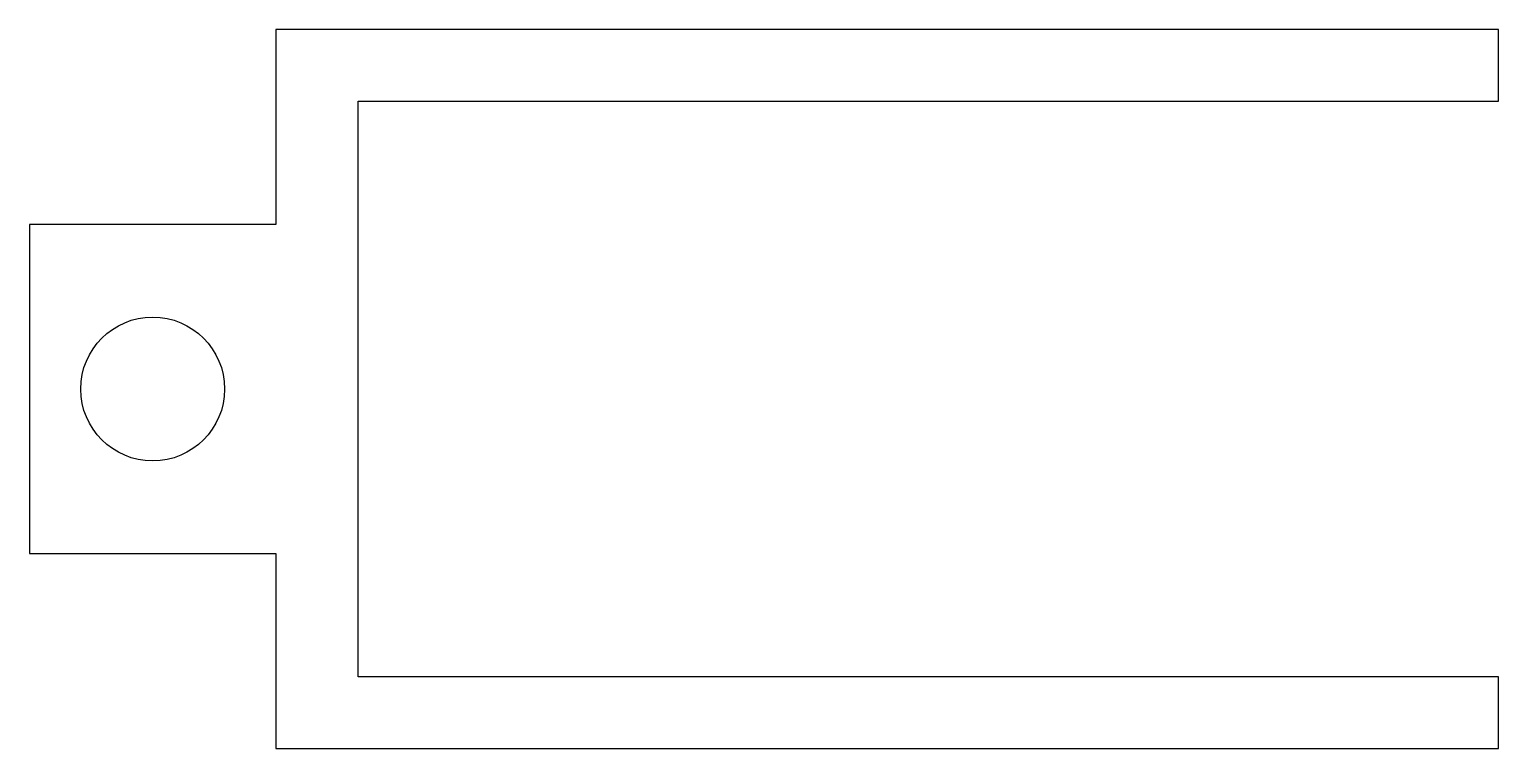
# Model space of a CAD drawing. Header units: millimetres. Extents: x -3 to 32.8, y -8.8 to 8.8.
import ezdxf

# ---------------------------------------------------------------- set-up
doc = ezdxf.new("R2010")
doc.units = ezdxf.units.MM
doc.layers.get('0').update_dxf_attribs({"linetype": 'CONTINUOUS'})

msp = doc.modelspace()

# ---------------------------------------------------------------- linework, layer by layer
msp.add_lwpolyline([(5, 7), (32.75, 7), (32.75, 8.75), (3, 8.75), (3, 4), (-3, 4), (-3, -4), (3, -4), (3, -8.75), (32.75, -8.75), (32.75, -7), (5, -7)], close=True)
msp.add_circle((0, 0), 1.75)

doc.saveas('drawing.dxf')
